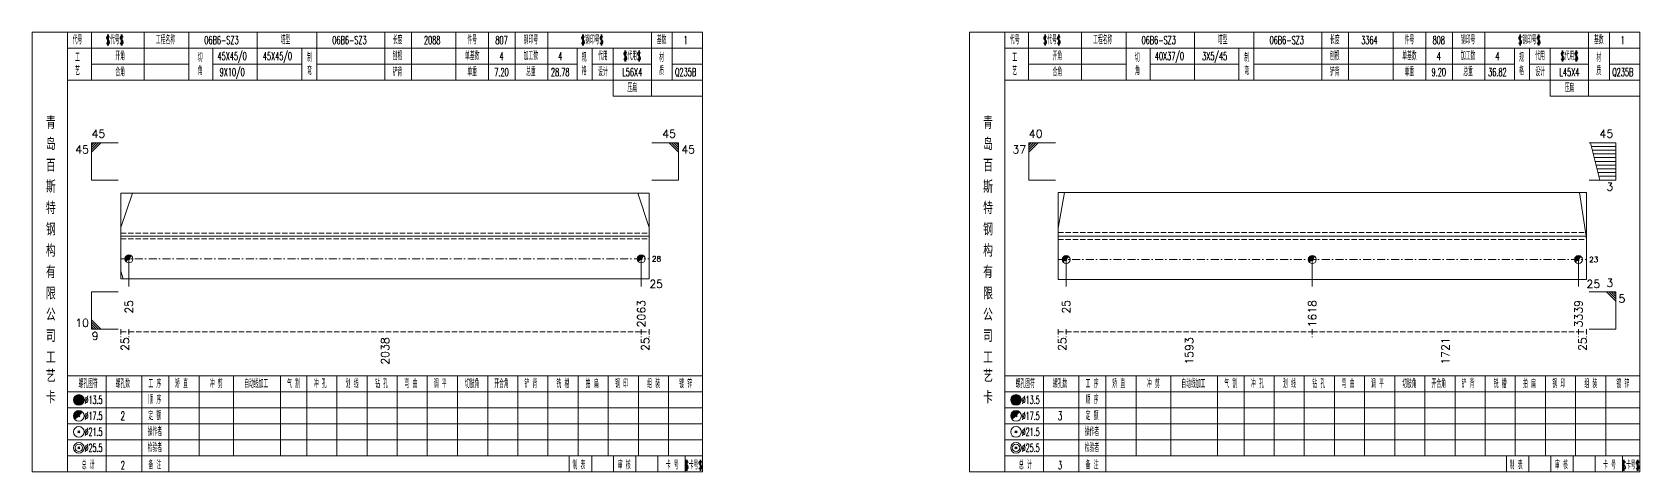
# Model space of a CAD drawing. Extents: x -533 to 8774, y 0 to 7979.
# Drawn here: x 3514 to 4117, y 2285 to 2450 of the extents above; entities that cross this region are included whole.
import ezdxf
from ezdxf.enums import TextEntityAlignment as Align

# ---------------------------------------------------------------- set-up
doc = ezdxf.new("R2010")
doc.units = 0
doc.header["$MEASUREMENT"] = 0
doc.linetypes.add('一点画线', pattern=[5.2, 3, -1, 0.2, -1])
doc.linetypes.add('虚线', pattern=[2.75, 2, -0.75])
doc.layers.get('0').update_dxf_attribs({"linetype": 'CONTINUOUS', "lineweight": 25})
for name, color, linetype, lineweight in [('1', 7, 'CONTINUOUS', 25), ('4', 7, 'CONTINUOUS', 25), ('5', 7, 'CONTINUOUS', 25)]:
    doc.layers.add(name, color=color, linetype=linetype, lineweight=lineweight)
doc.styles.get("Standard").update_dxf_attribs({"font": 'simplex.shx', "width": 0.7, "height": 3, "bigfont": 'gbhzfs.shx'})

# ---------------------------------------------------------------- blocks, each defined once
blk = doc.blocks.new('孔17.5')
at = {"layer": '5', "color": 7, "linetype": 'Continuous', "lineweight": 0}
for p, q in [((-0.2, -0.2), (0.2, 0.2)), ((-0.2, 0.2), (0.2, -0.2))]:
    blk.add_line(p, q, dxfattribs=at)
at = {"layer": '5', "color": 7, "linetype": 'Continuous', "lineweight": 13}
blk.add_circle((0, 0), 1, dxfattribs=at)
for radius in [0.9, 0.8, 0.7, 0.6, 0.5, 0.4, 0.3, 0.2, 0.1]:
    blk.add_arc((0, 0), radius, 45, 225, dxfattribs=at)

msp = doc.modelspace()

# ---------------------------------------------------------------- linework, layer by layer
at = {"color": 7, "linetype": 'Continuous', "lineweight": 13}
for p, q in [((3536.3, 2408.86), (3546.3, 2408.86)), ((3536.3, 2394.86), (3536.3, 2408.86)), ((3537.18, 2408.86), (3536.3, 2407.99)), ((3538.05, 2408.86), (3536.3, 2407.11)), ((3538.93, 2408.86), (3536.3, 2406.24)), ((3539.8, 2408.86), (3536.3, 2405.36)), ((3756.4, 2408.86), (3746.4, 2408.86)), ((3752.9, 2408.86), (3756.4, 2405.36)), ((3753.78, 2408.86), (3756.4, 2406.24)), ((3754.65, 2408.86), (3756.4, 2407.11)), ((3755.53, 2408.86), (3756.4, 2407.99)), ((3756.4, 2394.86), (3756.4, 2408.86)), ((3887.7, 2408.86), (3897.7, 2408.86)), ((3887.7, 2394.86), (3887.7, 2408.86)), ((3888.58, 2408.86), (3887.7, 2407.99)), ((3889.45, 2408.86), (3887.7, 2407.11)), ((3890.33, 2408.86), (3887.7, 2406.24)), ((3891.2, 2408.86), (3887.7, 2405.36)), ((4107.8, 2408.86), (4097.8, 2408.86)), ((4101.8, 2394.86), (4098.3, 2408.86)), ((4107.8, 2407.46), (4098.65, 2407.46)), ((4107.8, 2406.06), (4099, 2406.06)), ((4107.8, 2394.86), (4107.8, 2408.86)), ((4107.8, 2404.66), (4099.35, 2404.66)), ((4107.8, 2403.26), (4099.7, 2403.26)), ((4107.8, 2401.86), (4100.05, 2401.86)), ((4107.8, 2400.46), (4100.4, 2400.46)), ((3536.3, 2394.86), (3546.3, 2394.86)), ((3756.4, 2394.86), (3746.4, 2394.86)), ((3887.7, 2394.86), (3897.7, 2394.86)), ((4107.8, 2394.86), (4097.8, 2394.86)), ((4107.8, 2399.06), (4100.75, 2399.06)), ((4107.8, 2397.66), (4101.1, 2397.66)), ((4107.8, 2396.26), (4101.45, 2396.26)), ((3547.3, 2377.02), (3551.57, 2389.93)), ((3745.4, 2377.02), (3741.13, 2389.93)), ((3898.7, 2376.77), (3901.06, 2390.2)), ((4096.62, 2373.86), (4094.15, 2390.2)), ((4096.8, 2372.05), (4096.62, 2373.86)), ((3550.3, 2365.29), (3550.3, 2354.86)), ((3742.4, 2365.29), (3742.4, 2354.86)), ((3901.7, 2365.03), (3901.7, 2354.86)), ((3993.98, 2365.03), (3993.98, 2354.86)), ((4093.8, 2365.03), (4093.8, 2354.86)), ((3547.3, 2360.66), (3548.15, 2357.79)), ((3536.3, 2352.86), (3546.3, 2352.86)), ((3536.3, 2352.86), (3536.3, 2338.86)), ((4107.8, 2352.86), (4097.8, 2352.86)), ((4104.3, 2352.86), (4107.8, 2349.36)), ((4105.18, 2352.86), (4107.8, 2350.24)), ((4106.05, 2352.86), (4107.8, 2351.11)), ((4106.93, 2352.86), (4107.8, 2351.99)), ((4107.8, 2352.86), (4107.8, 2338.86)), ((3539.8, 2338.86), (3536.3, 2342.36)), ((3538.93, 2338.86), (3536.3, 2341.49)), ((3538.05, 2338.86), (3536.3, 2340.61)), ((3537.18, 2338.86), (3536.3, 2339.74)), ((3536.3, 2338.86), (3546.3, 2338.86)), ((4107.8, 2338.86), (4097.8, 2338.86))]:
    msp.add_line(p, q, dxfattribs=at)
at = {"color": 7, "linetype": 'Continuous', "lineweight": 18}
for p, q in [((3547.3, 2389.93), (3547.3, 2357.79)), ((3547.3, 2389.93), (3745.4, 2389.93)), ((3745.4, 2389.93), (3745.4, 2357.79)), ((3898.7, 2390.2), (3898.7, 2357.53)), ((3898.7, 2390.2), (4096.8, 2390.2)), ((4096.8, 2390.2), (4096.8, 2357.53)), ((3547.3, 2373.86), (3745.4, 2373.86)), ((3898.7, 2373.86), (4096.8, 2373.86))]:
    msp.add_line(p, q, dxfattribs=at)
at = {"color": 1, "linetype": '虚线', "lineweight": 18}
for p, q in [((3898.7, 2375.2), (4096.8, 2375.2)), ((3547.3, 2374.93), (3745.4, 2374.93)), ((3547.3, 2372.79), (3745.4, 2372.79)), ((3898.7, 2372.53), (4096.8, 2372.53))]:
    msp.add_line(p, q, dxfattribs=at)
at = {"color": 3, "linetype": '一点画线', "lineweight": 13}
for p, q in [((3547.3, 2365.29), (3745.4, 2365.29)), ((3898.7, 2365.03), (4096.8, 2365.03))]:
    msp.add_line(p, q, dxfattribs=at)
at = {"color": 8, "linetype": '虚线', "lineweight": 9}
for p, q in [((3547.3, 2338.86), (3547.3, 2335.86)), ((3547.3, 2337.86), (3550.3, 2337.86)), ((3550.3, 2338.86), (3550.3, 2335.86)), ((3550.3, 2338.86), (3550.3, 2335.86)), ((3550.3, 2337.86), (3742.4, 2337.86)), ((3742.4, 2338.86), (3742.4, 2335.86)), ((3742.4, 2338.86), (3742.4, 2335.86)), ((3742.4, 2337.86), (3745.4, 2337.86)), ((3745.4, 2338.86), (3745.4, 2335.86)), ((3898.7, 2338.86), (3898.7, 2335.86)), ((3898.7, 2337.86), (3901.7, 2337.86)), ((3901.7, 2338.86), (3901.7, 2335.86)), ((3901.7, 2338.86), (3901.7, 2335.86)), ((3901.7, 2337.86), (3993.98, 2337.86)), ((3993.98, 2338.86), (3993.98, 2335.86)), ((3993.98, 2338.86), (3993.98, 2335.86)), ((3993.98, 2337.86), (4093.8, 2337.86)), ((4093.8, 2338.86), (4093.8, 2335.86)), ((4093.8, 2338.86), (4093.8, 2335.86)), ((4093.8, 2337.86), (4096.8, 2337.86)), ((4096.8, 2338.86), (4096.8, 2335.86))]:
    msp.add_line(p, q, dxfattribs=at)
at = {"layer": '1', "color": 7, "linetype": 'Continuous', "lineweight": 18}
for p, q in [((3547.3, 2357.79), (3745.4, 2357.79)), ((3898.7, 2357.53), (4096.8, 2357.53))]:
    msp.add_line(p, q, dxfattribs=at)
at = {"layer": '4', "color": 1, "linetype": 'Continuous', "lineweight": 18}
for p, q in [((3527.3, 2285.36), (3527.3, 2450.36)), ((3536.2, 2432.36), (3536.2, 2450.36)), ((3556, 2432.36), (3556, 2450.36)), ((3572.8, 2432.36), (3572.8, 2450.36)), ((3598.4, 2432.36), (3598.4, 2450.36)), ((3620.7, 2432.36), (3620.7, 2450.36)), ((3646.2, 2432.36), (3646.2, 2450.36)), ((3656.2, 2432.36), (3656.2, 2450.36)), ((3672.9, 2432.36), (3672.9, 2450.36)), ((3685.1, 2432.36), (3685.1, 2450.36)), ((3695.1, 2432.36), (3695.1, 2450.36)), ((3707.3, 2432.36), (3707.3, 2450.36)), ((3746.2, 2426.36), (3746.2, 2450.36)), ((3754, 2432.36), (3754, 2450.36)), ((3878.7, 2285.36), (3878.7, 2450.36)), ((3887.6, 2432.36), (3887.6, 2450.36)), ((3907.4, 2432.36), (3907.4, 2450.36)), ((3924.2, 2432.36), (3924.2, 2450.36)), ((3949.8, 2432.36), (3949.8, 2450.36)), ((3972.1, 2432.36), (3972.1, 2450.36)), ((3997.6, 2432.36), (3997.6, 2450.36)), ((4007.6, 2432.36), (4007.6, 2450.36)), ((4024.3, 2432.36), (4024.3, 2450.36)), ((4036.5, 2432.36), (4036.5, 2450.36)), ((4046.5, 2432.36), (4046.5, 2450.36)), ((4058.7, 2432.36), (4058.7, 2450.36)), ((4097.6, 2426.36), (4097.6, 2450.36)), ((4105.4, 2432.36), (4105.4, 2450.36)), ((3527.3, 2444.36), (3765.4, 2444.36)), ((3581.8, 2432.36), (3581.8, 2444.36)), ((3615.1, 2432.36), (3615.1, 2444.36)), ((3718.4, 2432.36), (3718.4, 2444.36)), ((3724, 2432.36), (3724, 2444.36)), ((3731.8, 2426.36), (3731.8, 2444.36)), ((3878.7, 2444.36), (4116.8, 2444.36)), ((3933.2, 2432.36), (3933.2, 2444.36)), ((3966.5, 2432.36), (3966.5, 2444.36)), ((4069.8, 2432.36), (4069.8, 2444.36)), ((4075.4, 2432.36), (4075.4, 2444.36)), ((4083.2, 2426.36), (4083.2, 2444.36)), ((3536.2, 2438.36), (3572.8, 2438.36)), ((3581.8, 2438.36), (3615.1, 2438.36)), ((3620.7, 2438.36), (3718.4, 2438.36)), ((3724, 2438.36), (3746.2, 2438.36)), ((3754, 2438.36), (3765.4, 2438.36)), ((3887.6, 2438.36), (3924.2, 2438.36)), ((3933.2, 2438.36), (3966.5, 2438.36)), ((3972.1, 2438.36), (4069.8, 2438.36)), ((4075.4, 2438.36), (4097.6, 2438.36)), ((4105.4, 2438.36), (4116.8, 2438.36)), ((3527.3, 2432.36), (3765.4, 2432.36)), ((3878.7, 2432.36), (4116.8, 2432.36)), ((3731.8, 2426.36), (3765.4, 2426.36)), ((4083.2, 2426.36), (4116.8, 2426.36)), ((3527.3, 2321.36), (3765.4, 2321.36)), ((3541.8, 2285.36), (3541.8, 2321.36)), ((3555.1, 2285.36), (3555.1, 2321.36)), ((3565.2, 2285.36), (3565.2, 2321.36)), ((3576.6, 2291.36), (3576.6, 2321.36)), ((3589.5, 2291.36), (3589.5, 2321.36)), ((3607.1, 2291.36), (3607.1, 2321.36)), ((3617, 2291.36), (3617, 2321.36)), ((3628.3, 2291.36), (3628.3, 2321.36)), ((3639.6, 2291.36), (3639.6, 2321.36)), ((3650.9, 2291.36), (3650.9, 2321.36)), ((3662.1, 2291.36), (3662.1, 2321.36)), ((3673.5, 2291.36), (3673.5, 2321.36)), ((3684.8, 2291.36), (3684.8, 2321.36)), ((3696.1, 2291.36), (3696.1, 2321.36)), ((3707.4, 2291.36), (3707.4, 2321.36)), ((3718.7, 2291.36), (3718.7, 2321.36)), ((3730, 2291.36), (3730, 2321.36)), ((3741.3, 2291.36), (3741.3, 2321.36)), ((3752.6, 2291.36), (3752.6, 2321.36)), ((3878.7, 2321.36), (4116.8, 2321.36)), ((3893.2, 2285.36), (3893.2, 2321.36)), ((3906.5, 2285.36), (3906.5, 2321.36)), ((3916.6, 2285.36), (3916.6, 2321.36)), ((3928, 2291.36), (3928, 2321.36)), ((3940.9, 2291.36), (3940.9, 2321.36)), ((3958.5, 2291.36), (3958.5, 2321.36)), ((3968.4, 2291.36), (3968.4, 2321.36)), ((3979.7, 2291.36), (3979.7, 2321.36)), ((3991, 2291.36), (3991, 2321.36)), ((4002.3, 2291.36), (4002.3, 2321.36)), ((4013.5, 2291.36), (4013.5, 2321.36)), ((4024.9, 2291.36), (4024.9, 2321.36)), ((4036.2, 2291.36), (4036.2, 2321.36)), ((4047.5, 2291.36), (4047.5, 2321.36)), ((4058.8, 2291.36), (4058.8, 2321.36)), ((4070.1, 2291.36), (4070.1, 2321.36)), ((4081.4, 2291.36), (4081.4, 2321.36)), ((4092.7, 2291.36), (4092.7, 2321.36)), ((4104, 2291.36), (4104, 2321.36)), ((3527.3, 2315.36), (3765.4, 2315.36)), ((3878.7, 2315.36), (4116.8, 2315.36)), ((3527.3, 2309.36), (3765.4, 2309.36)), ((3878.7, 2309.36), (4116.8, 2309.36)), ((3527.3, 2303.36), (3765.4, 2303.36)), ((3878.7, 2303.36), (4116.8, 2303.36)), ((3527.3, 2297.36), (3765.4, 2297.36)), ((3878.7, 2297.36), (4116.8, 2297.36)), ((3527.3, 2291.36), (3765.4, 2291.36)), ((3715.4, 2285.36), (3715.4, 2291.36)), ((3723.8, 2285.36), (3723.8, 2291.36)), ((3732, 2285.36), (3732, 2291.36)), ((3740.4, 2285.36), (3740.4, 2291.36)), ((3748.6, 2285.36), (3748.6, 2291.36)), ((3758.9, 2285.36), (3758.9, 2291.36)), ((3878.7, 2291.36), (4116.8, 2291.36)), ((4066.8, 2285.36), (4066.8, 2291.36)), ((4075.2, 2285.36), (4075.2, 2291.36)), ((4083.4, 2285.36), (4083.4, 2291.36)), ((4091.8, 2285.36), (4091.8, 2291.36)), ((4100, 2285.36), (4100, 2291.36)), ((4110.3, 2285.36), (4110.3, 2291.36))]:
    msp.add_line(p, q, dxfattribs=at)
at = {"layer": '4', "color": 7, "linetype": 'Continuous', "lineweight": 13}
for p, q in [((3531.3, 2312.16), (3531.7, 2312.56)), ((3531.7, 2312.16), (3531.3, 2312.56)), ((3882.7, 2312.16), (3883.1, 2312.56)), ((3883.1, 2312.16), (3882.7, 2312.56)), ((3531.1, 2299.96), (3531.9, 2300.76)), ((3531.9, 2299.96), (3531.1, 2300.76)), ((3882.5, 2299.96), (3883.3, 2300.76)), ((3883.3, 2299.96), (3882.5, 2300.76)), ((3531.1, 2293.96), (3531.9, 2294.76)), ((3531.9, 2293.96), (3531.1, 2294.76)), ((3882.5, 2293.96), (3883.3, 2294.76)), ((3883.3, 2293.96), (3882.5, 2294.76))]:
    msp.add_line(p, q, dxfattribs=at)
at = {"layer": '4', "color": 7, "linetype": 'Continuous', "lineweight": 0}
for p, q in [((3531.1, 2305.96), (3531.9, 2306.76)), ((3531.1, 2306.76), (3531.9, 2305.96)), ((3882.5, 2305.96), (3883.3, 2306.76)), ((3882.5, 2306.76), (3883.3, 2305.96))]:
    msp.add_line(p, q, dxfattribs=at)
at = {"layer": '4', "color": 1, "linetype": 'Continuous', "lineweight": 18}
for points in [[(3514, 2450.36), (3514, 2285.36), (3765.4, 2285.36), (3765.4, 2450.36)], [(3865.4, 2450.36), (3865.4, 2285.36), (4116.8, 2285.36), (4116.8, 2450.36)]]:
    msp.add_lwpolyline(points, close=True, dxfattribs=at)
at = {"layer": '4', "color": 7, "linetype": 'Continuous', "lineweight": 13}
for centre, radius in [((3531.5, 2312.36), 2), ((3531.5, 2312.36), 1.8), ((3531.5, 2312.36), 1.6), ((3531.5, 2312.36), 1.4), ((3531.5, 2312.36), 1.2), ((3531.5, 2312.36), 1), ((3531.5, 2312.36), 0.8), ((3531.5, 2312.36), 0.6), ((3531.5, 2312.36), 0.4), ((3531.5, 2312.36), 0.2), ((3882.9, 2312.36), 2), ((3882.9, 2312.36), 1.8), ((3882.9, 2312.36), 1.6), ((3882.9, 2312.36), 1.4), ((3882.9, 2312.36), 1.2), ((3882.9, 2312.36), 1), ((3882.9, 2312.36), 0.8), ((3882.9, 2312.36), 0.6), ((3882.9, 2312.36), 0.4), ((3882.9, 2312.36), 0.2), ((3531.5, 2306.36), 2), ((3882.9, 2306.36), 2), ((3531.5, 2300.36), 2), ((3882.9, 2300.36), 2), ((3531.5, 2294.36), 2), ((3531.5, 2294.36), 1.4), ((3882.9, 2294.36), 2), ((3882.9, 2294.36), 1.4)]:
    msp.add_circle(centre, radius, dxfattribs=at)
for centre, radius in [((3531.5, 2306.36), 1.8), ((3531.5, 2306.36), 1.6), ((3531.5, 2306.36), 1.4), ((3531.5, 2306.36), 1.2), ((3531.5, 2306.36), 1), ((3531.5, 2306.36), 0.8), ((3531.5, 2306.36), 0.6), ((3531.5, 2306.36), 0.4), ((3531.5, 2306.36), 0.2), ((3882.9, 2306.36), 1.8), ((3882.9, 2306.36), 1.6), ((3882.9, 2306.36), 1.4), ((3882.9, 2306.36), 1.2), ((3882.9, 2306.36), 1), ((3882.9, 2306.36), 0.8), ((3882.9, 2306.36), 0.6), ((3882.9, 2306.36), 0.4), ((3882.9, 2306.36), 0.2)]:
    msp.add_arc(centre, radius, 45, 225, dxfattribs=at)

# ---------------------------------------------------------------- block references
at = {"layer": '1', "color": 7, "linetype": 'Continuous', "lineweight": 13, "xscale": 1.5, "yscale": 1.5, "zscale": 1.5}
for p in [(3550.3, 2365.29), (3742.4, 2365.29), (3901.7, 2365.03), (3993.98, 2365.03), (4093.8, 2365.03)]:
    msp.add_blockref('孔17.5', p, dxfattribs=at)

# ---------------------------------------------------------------- texts
at = {"color": 7, "linetype": 'Continuous', "lineweight": 13}
for s, p in [('45', (3536.3, 2409.86)), ('40', (3887.7, 2409.86))]:
    msp.add_text(s, height=3, dxfattribs=at).set_placement(p, align=Align.BOTTOM_LEFT)
for s, p in [('45', (3755.4, 2409.86)), ('45', (4106.8, 2409.86)), ('3', (4106.8, 2353.86)), ('10', (3535.3, 2338.86))]:
    msp.add_text(s, height=3, dxfattribs=at).set_placement(p, align=Align.BOTTOM_RIGHT)
for s, p in [('45', (3535.3, 2407.86)), ('37', (3886.7, 2407.86)), ('3', (4106.8, 2393.86))]:
    msp.add_text(s, height=3, dxfattribs=at).set_placement(p, align=Align.TOP_RIGHT)
for s, p in [('45', (3757.4, 2407.86)), ('5', (4108.8, 2351.86)), ('9', (3536.3, 2337.86))]:
    msp.add_text(s, height=3, dxfattribs=at).set_placement(p, align=Align.TOP_LEFT)
for s, p in [('28', (3746.4, 2365.29)), ('23', (4097.8, 2365.03))]:
    msp.add_text(s, height=2, dxfattribs=at).set_placement(p, align=Align.MIDDLE_LEFT)
at = {"color": 8, "linetype": 'Continuous', "lineweight": 9}
for s, p in [('25', (3548.8, 2335.86)), ('2038', (3646.35, 2335.86)), ('25', (3743.9, 2335.86)), ('25', (3900.2, 2335.86)), ('1593', (3947.84, 2335.86)), ('1721', (4043.89, 2335.86)), ('25', (4095.3, 2335.86))]:
    msp.add_text(s, height=3, rotation=90, dxfattribs=at).set_placement(p, align=Align.MIDDLE_RIGHT)
at = {"layer": '1', "color": 7, "linetype": 'Continuous', "lineweight": 13}
for p in [(3745.4, 2355.86), (4096.8, 2355.86)]:
    msp.add_text('25', height=3, dxfattribs=at).set_placement(p, align=Align.MIDDLE_LEFT)
for s, p in [('25', (3550.3, 2349.86)), ('2063', (3742.4, 2349.86)), ('25', (3901.7, 2349.86)), ('1618', (3993.98, 2349.86)), ('3339', (4093.8, 2349.86))]:
    msp.add_text(s, height=3, rotation=90, dxfattribs=at).set_placement(p, align=Align.MIDDLE_RIGHT)
at = {"layer": '4', "color": 1, "linetype": 'Continuous', "lineweight": 13}
for s, height, width, p in [('代号', 3, 0.6, (3531, 2447.36)), ('$代号$', 3, 0.6, (3545, 2447.36)), ('工程名称', 3, 0.6, (3564, 2447.36)), ('06B6-SZ3', 3, 0.6, (3585, 2447.36)), ('塔型', 3, 0.6, (3609, 2447.36)), ('06B6-SZ3', 3, 0.6, (3633, 2447.36)), ('长度', 3, 0.6, (3651, 2447.36)), ('2088', 3, 0.6, (3664, 2447.36)), ('件号', 3, 0.6, (3679, 2447.36)), ('807', 3, 0.6, (3690, 2447.36)), ('钢印号', 3, 0.6, (3701, 2447.36)), ('$钢印号$', 3, 0.6, (3724, 2447.36)), ('基数', 3, 0.6, (3750, 2447.36)), ('1', 3, 0.6, (3759, 2447.36)), ('代号', 3, 0.6, (3882.4, 2447.36)), ('$代号$', 3, 0.6, (3896.4, 2447.36)), ('工程名称', 3, 0.6, (3915.4, 2447.36)), ('06B6-SZ3', 3, 0.6, (3936.4, 2447.36)), ('塔型', 3, 0.6, (3960.4, 2447.36)), ('06B6-SZ3', 3, 0.6, (3984.4, 2447.36)), ('长度', 3, 0.6, (4002.4, 2447.36)), ('3364', 3, 0.6, (4015.4, 2447.36)), ('件号', 3, 0.6, (4030.4, 2447.36)), ('808', 3, 0.6, (4041.4, 2447.36)), ('钢印号', 3, 0.6, (4052.4, 2447.36)), ('$钢印号$', 3, 0.6, (4075.4, 2447.36)), ('基数', 3, 0.6, (4101.4, 2447.36)), ('1', 3, 0.6, (4110.4, 2447.36)), ('工', 3, 0.6, (3531, 2440.76)), ('开角', 3, 0.6, (3547, 2441.36)), ('切', 3, 0.6, (3577, 2440.76)), ('45X45/0', 3, 0.6, (3589, 2441.36)), ('45X45/0', 3, 0.6, (3606, 2441.36)), ('制', 3, 0.6, (3618, 2440.76)), ('刨根', 3, 0.6, (3651, 2441.36)), ('单基数', 3, 0.6, (3679, 2441.36)), ('4', 3, 0.6, (3690, 2441.36)), ('加工数', 3, 0.6, (3701, 2441.36)), ('4', 3, 0.6, (3712, 2441.36)), ('规', 3, 0.6, (3721, 2440.76)), ('代用', 3, 0.6, (3728, 2441.36)), ('$代用$', 3, 0.6, (3739, 2441.36)), ('材', 3, 0.6, (3750, 2440.76)), ('工', 3, 0.6, (3882.4, 2440.76)), ('开角', 3, 0.6, (3898.4, 2441.36)), ('切', 3, 0.6, (3928.4, 2440.76)), ('40X37/0', 3, 0.6, (3940.4, 2441.36)), ('3X5/45', 3, 0.6, (3957.4, 2441.36)), ('制', 3, 0.6, (3969.4, 2440.76)), ('刨根', 3, 0.6, (4002.4, 2441.36)), ('单基数', 3, 0.6, (4030.4, 2441.36)), ('4', 3, 0.6, (4041.4, 2441.36)), ('加工数', 3, 0.6, (4052.4, 2441.36)), ('4', 3, 0.6, (4063.4, 2441.36)), ('规', 3, 0.6, (4072.4, 2440.76)), ('代用', 3, 0.6, (4079.4, 2441.36)), ('$代用$', 3, 0.6, (4090.4, 2441.36)), ('材', 3, 0.6, (4101.4, 2440.76)), ('艺', 3, 0.6, (3531, 2435.76)), ('合角', 3, 0.6, (3547, 2435.36)), ('角', 3, 0.6, (3577, 2435.76)), ('9X10/0', 3, 0.6, (3589, 2435.36)), ('弯', 3, 0.6, (3618, 2435.76)), ('铲背', 3, 0.6, (3651, 2435.36)), ('单重', 3, 0.6, (3679, 2435.36)), ('7.20', 3, 0.6, (3690, 2435.36)), ('总重', 3, 0.6, (3701, 2435.36)), ('28.78', 3, 0.6, (3712, 2435.36)), ('格', 3, 0.6, (3721, 2435.76)), ('设计', 3, 0.6, (3728, 2435.36)), ('L56X4', 3, 0.6, (3739, 2435.36)), ('质', 3, 0.6, (3750, 2435.76)), ('Q235B', 3, 0.6, (3759, 2435.36)), ('艺', 3, 0.6, (3882.4, 2435.76)), ('合角', 3, 0.6, (3898.4, 2435.36)), ('角', 3, 0.6, (3928.4, 2435.76)), ('弯', 3, 0.6, (3969.4, 2435.76)), ('铲背', 3, 0.6, (4002.4, 2435.36)), ('单重', 3, 0.6, (4030.4, 2435.36)), ('9.20', 3, 0.6, (4041.4, 2435.36)), ('总重', 3, 0.6, (4052.4, 2435.36)), ('36.82', 3, 0.6, (4063.4, 2435.36)), ('格', 3, 0.6, (4072.4, 2435.76)), ('设计', 3, 0.6, (4079.4, 2435.36)), ('L45X4', 3, 0.6, (4090.4, 2435.36)), ('质', 3, 0.6, (4101.4, 2435.76)), ('Q235B', 3, 0.6, (4110.4, 2435.36)), ('压扁', 3, 0.6, (3739, 2429.36)), ('压扁', 3, 0.6, (4090.4, 2429.36)), ('青', 4.6, 0.8, (3521, 2416.36)), ('青', 4.6, 0.8, (3872.4, 2416.36)), ('岛', 4.6, 0.8, (3521, 2408.36)), ('岛', 4.6, 0.8, (3872.4, 2408.36)), ('百', 4.6, 0.8, (3521, 2400.36)), ('百', 4.6, 0.8, (3872.4, 2400.36)), ('斯', 4.6, 0.8, (3521, 2392.36)), ('斯', 4.6, 0.8, (3872.4, 2392.36)), ('特', 4.6, 0.8, (3521, 2384.36)), ('特', 4.6, 0.8, (3872.4, 2384.36)), ('钢', 4.6, 0.8, (3521, 2376.36)), ('钢', 4.6, 0.8, (3872.4, 2376.36)), ('构', 4.6, 0.8, (3521, 2368.36)), ('构', 4.6, 0.8, (3872.4, 2368.36)), ('有', 4.6, 0.8, (3521, 2360.36)), ('有', 4.6, 0.8, (3872.4, 2360.36)), ('限', 4.6, 0.8, (3521, 2352.36)), ('限', 4.6, 0.8, (3872.4, 2352.36)), ('公', 4.6, 0.8, (3521, 2344.36)), ('公', 4.6, 0.8, (3872.4, 2344.36)), ('司', 4.6, 0.8, (3521, 2336.36)), ('司', 4.6, 0.8, (3872.4, 2336.36)), ('工', 4.6, 0.8, (3521, 2328.36)), ('工', 4.6, 0.8, (3872.4, 2328.36)), ('艺', 4.6, 0.8, (3521, 2321.36)), ('艺', 4.6, 0.8, (3872.4, 2321.36)), ('卡', 4.6, 0.8, (3521, 2313.36)), ('螺孔图符', 3, 0.6, (3535, 2318.36)), ('螺孔数', 3, 0.6, (3548, 2318.36)), ('工 序', 3, 0.6, (3560, 2318.36)), ('矫 直', 3, 0.6, (3570, 2318.36)), ('冲 剪', 3, 0.6, (3583, 2318.36)), ('自动线加工', 3, 0.6, (3598, 2318.36)), ('气 割', 3, 0.6, (3612, 2318.36)), ('冲 孔', 3, 0.6, (3622, 2318.36)), ('划 线', 3, 0.6, (3634, 2318.36)), ('钻 孔', 3, 0.6, (3645, 2318.36)), ('弯 曲', 3, 0.6, (3656, 2318.36)), ('调 平', 3, 0.6, (3667, 2318.36)), ('切肢角', 3, 0.6, (3679, 2318.36)), ('开合角', 3, 0.6, (3690, 2318.36)), ('铲 背', 3, 0.6, (3701, 2318.36)), ('铣 槽', 3, 0.6, (3713, 2318.36)), ('拍 扁', 3, 0.6, (3724, 2318.36)), ('钢 印', 3, 0.6, (3735, 2318.36)), ('组 装', 3, 0.6, (3747, 2318.36)), ('镀 锌', 3, 0.6, (3759, 2318.36)), ('卡', 4.6, 0.8, (3872.4, 2313.36)), ('螺孔图符', 3, 0.6, (3886.4, 2318.36)), ('螺孔数', 3, 0.6, (3899.4, 2318.36)), ('工 序', 3, 0.6, (3911.4, 2318.36)), ('矫 直', 3, 0.6, (3921.4, 2318.36)), ('冲 剪', 3, 0.6, (3934.4, 2318.36)), ('自动线加工', 3, 0.6, (3949.4, 2318.36)), ('气 割', 3, 0.6, (3963.4, 2318.36)), ('冲 孔', 3, 0.6, (3973.4, 2318.36)), ('划 线', 3, 0.6, (3985.4, 2318.36)), ('钻 孔', 3, 0.6, (3996.4, 2318.36)), ('弯 曲', 3, 0.6, (4007.4, 2318.36)), ('调 平', 3, 0.6, (4018.4, 2318.36)), ('切肢角', 3, 0.6, (4030.4, 2318.36)), ('开合角', 3, 0.6, (4041.4, 2318.36)), ('铲 背', 3, 0.6, (4052.4, 2318.36)), ('铣 槽', 3, 0.6, (4064.4, 2318.36)), ('拍 扁', 3, 0.6, (4075.4, 2318.36)), ('钢 印', 3, 0.6, (4086.4, 2318.36)), ('组 装', 3, 0.6, (4098.4, 2318.36)), ('镀 锌', 3, 0.6, (4110.4, 2318.36)), ('%%C13.5', 3, 0.5, (3537, 2312.36)), ('顺 序', 3, 0.6, (3560, 2312.36)), ('%%C13.5', 3, 0.5, (3888.4, 2312.36)), ('顺 序', 3, 0.6, (3911.4, 2312.36)), ('%%C17.5', 3, 0.5, (3537, 2306.36)), ('2', 3.2, 0.6, (3548, 2306.36)), ('定 额', 3, 0.6, (3560, 2306.36)), ('%%C17.5', 3, 0.5, (3888.4, 2306.36)), ('3', 3.2, 0.6, (3899.4, 2306.36)), ('定 额', 3, 0.6, (3911.4, 2306.36)), ('%%C21.5', 3, 0.5, (3537, 2300.36)), ('操作者', 3, 0.6, (3560, 2300.36)), ('%%C21.5', 3, 0.5, (3888.4, 2300.36)), ('操作者', 3, 0.6, (3911.4, 2300.36)), ('%%C25.5', 3, 0.5, (3537, 2294.36)), ('检验者', 3, 0.6, (3560, 2294.36)), ('%%C25.5', 3, 0.5, (3888.4, 2294.36)), ('检验者', 3, 0.6, (3911.4, 2294.36)), ('总 计', 3, 0.6, (3535, 2287.86)), ('2', 3, 0.6, (3548, 2287.86)), ('备 注', 3, 0.6, (3560, 2287.86)), ('制 表', 3, 0.6, (3719, 2287.86)), ('审 核', 3, 0.6, (3736, 2287.86)), ('卡 号', 3, 0.6, (3754, 2287.86)), ('$卡号$', 3, 0.6, (3762, 2287.86)), ('总 计', 3, 0.6, (3886.4, 2287.86)), ('3', 3, 0.6, (3899.4, 2287.86)), ('备 注', 3, 0.6, (3911.4, 2287.86)), ('制 表', 3, 0.6, (4070.4, 2287.86)), ('审 核', 3, 0.6, (4087.4, 2287.86)), ('卡 号', 3, 0.6, (4105.4, 2287.86)), ('$卡号$', 3, 0.6, (4113.4, 2287.86))]:
    msp.add_text(s, height=height, dxfattribs=dict(at, width=width)).set_placement(p, align=Align.MIDDLE_CENTER)

doc.saveas('drawing.dxf')
